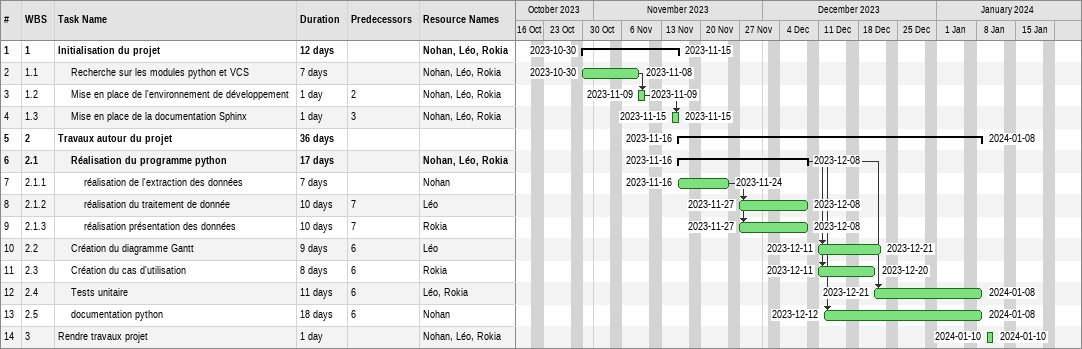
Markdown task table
| ID | WBS | Task | Duration | Start | Finish | Predecessors | Resources |
|---|---|---|---|---|---|---|---|
| 1 | 1 | **Initialisation du projet** | 12d | 2023-10-30 | 2023-11-15 |  | Nohan, Léo, Rokia |
| 2 | 1.1 | Recherche sur les modules python et VCS | 7d | 2023-10-30 | 2023-11-08 |  | Nohan, Léo, Rokia |
| 3 | 1.2 | Mise en place de l'environnement de développement | 1d | 2023-11-09 | 2023-11-09 | 2 | Nohan, Léo, Rokia |
| 4 | 1.3 | Mise en place de la documentation Sphinx | 1d | 2023-11-15 | 2023-11-15 | 3 | Nohan, Léo, Rokia |
| 5 | 2 | **Travaux autour du projet** | 36d | 2023-11-16 | 2024-01-08 |  |  |
| 6 | 2.1 | **Réalisation du programme python** | 17d | 2023-11-16 | 2023-12-08 |  | Nohan, Léo, Rokia |
| 7 | 2.1.1 | réalisation de l'extraction des données | 7d | 2023-11-16 | 2023-11-24 |  | Nohan |
| 8 | 2.1.2 | réalisation du traitement de donnée | 10d | 2023-11-27 | 2023-12-08 | 7 | Léo |
| 9 | 2.1.3 | réalisation présentation des données | 10d | 2023-11-27 | 2023-12-08 | 7 | Rokia |
| 10 | 2.2 | Création du diagramme Gantt | 9d | 2023-12-11 | 2023-12-21 | 6 | Léo |
| 11 | 2.3 | Création du cas d'utilisation | 8d | 2023-12-11 | 2023-12-20 | 6 | Rokia |
| 12 | 2.4 | Tests unitaire | 11d | 2023-12-21 | 2024-01-08 | 6 | Léo, Rokia |
| 13 | 2.5 | documentation python | 18d | 2023-12-12 | 2024-01-08 | 6 | Nohan |
| 14 | 3 | Rendre travaux projet | 1d | 2024-01-10 | 2024-01-10 |  | Nohan, Léo, Rokia |
